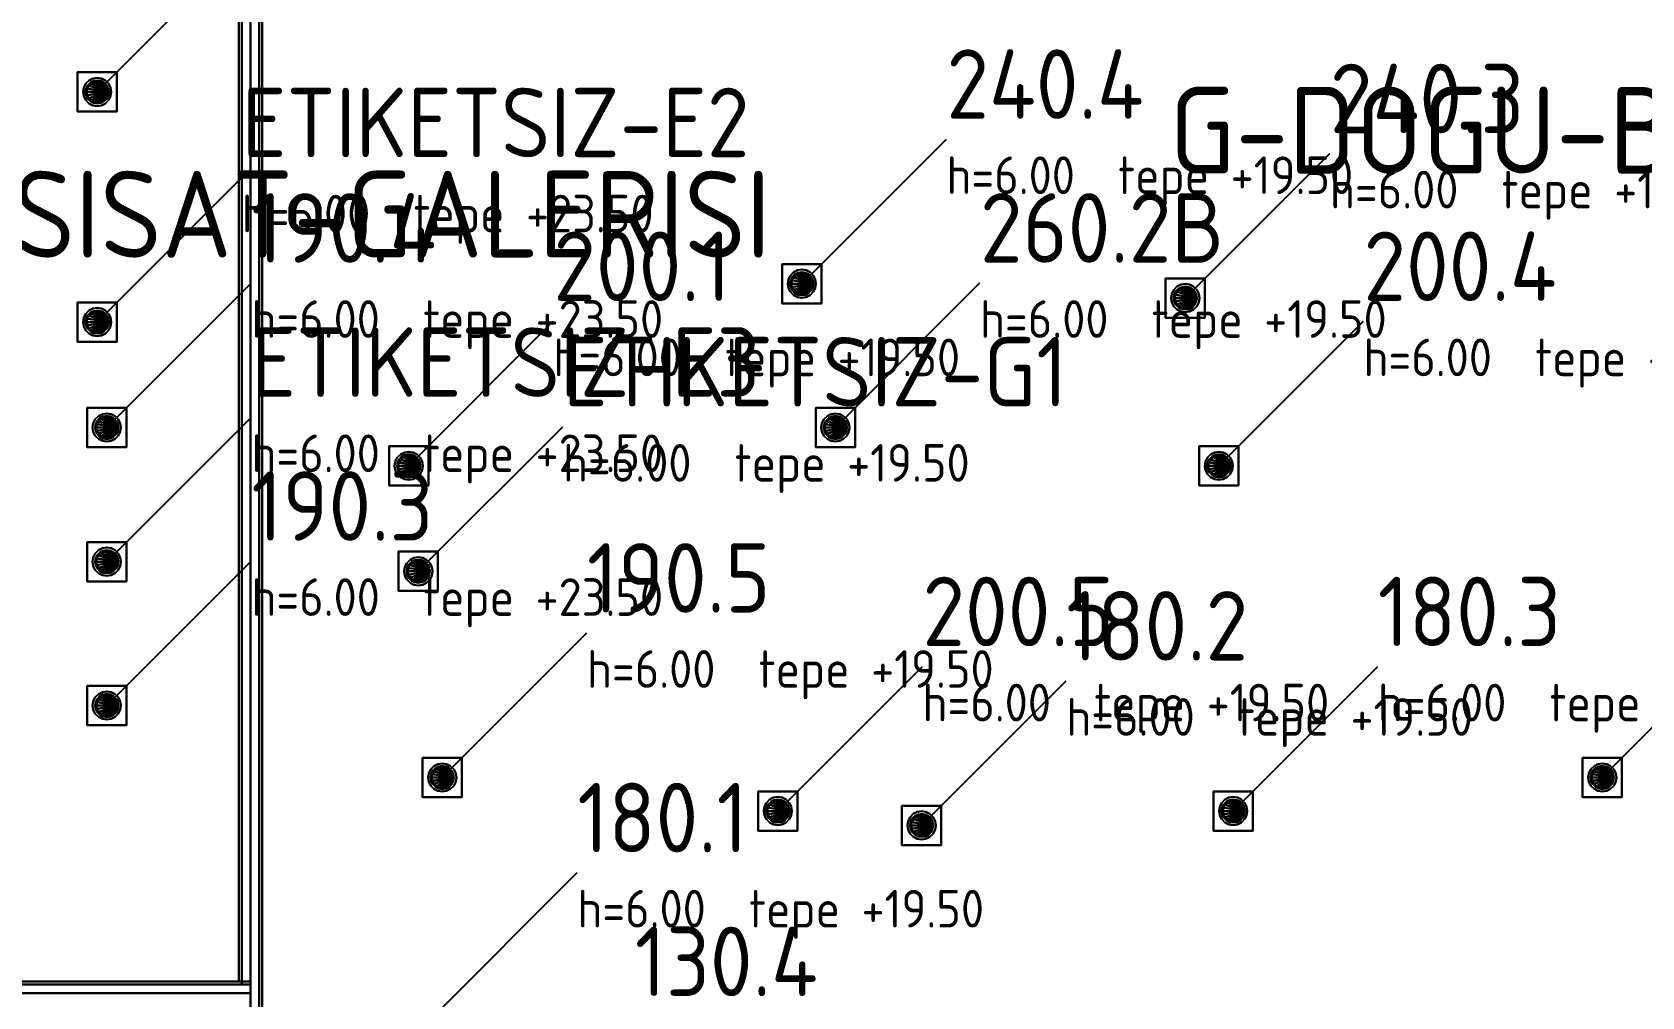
# Model space of a CAD drawing. Header units: millimetres. Extents: x 0 to 319848, y 0 to 191687.
# Drawn here: x 186377 to 242035, y 57888 to 91239 of the extents above; entities that cross this region are included whole.
import ezdxf
from ezdxf.enums import TextEntityAlignment as Align

# ---------------------------------------------------------------- set-up
doc = ezdxf.new("R2010")
doc.units = ezdxf.units.MM
for name, color, linetype in [('00-SINIR', 8, 'Continuous'), ('05-CEPHE', 253, 'Continuous'), ('10-CATI-DOSEME', 254, 'Continuous'), ('11-PARAPET', 9, 'Continuous'), ('20-BACA-180', 40, 'Continuous'), ('20-BACA-190', 50, 'Continuous'), ('20-BACA-200', 70, 'Continuous'), ('20-BACA-240', 110, 'Continuous'), ('20-BACA-260', 150, 'Continuous'), ('20-BACA-ETIKETSIZ', 22, 'Continuous'), ('30-BACA-KODU', 7, 'Continuous'), ('31-KILAVUZ-CIZGI', 8, 'Continuous')]:
    doc.layers.add(name, color=color, linetype=linetype)
doc.styles.add('ANNOT', font='isocp.shx')

# ---------------------------------------------------------------- blocks, each defined once
blk = doc.blocks.new('BACA_180_D800_H6000')
at = {"layer": '20-BACA-180'}
mesh = blk.add_polyface(dxfattribs=at)
corners = [(-680, -680), (680, -680), (680, 680), (-680, 680), (-680, -680, 400), (680, -680, 400), (680, 680, 400), (-680, 680, 400), (400, 0, 400), (380, 124, 400), (380, 124, 5550), (400, 0, 5550), (324, 235, 400), (324, 235, 5550), (235, 324, 400), (235, 324, 5550), (124, 380, 400), (124, 380, 5550), (0, 400, 400), (0, 400, 5550), (-124, 380, 400), (-124, 380, 5550), (-235, 324, 400), (-235, 324, 5550), (-324, 235, 400), (-324, 235, 5550), (-380, 124, 400), (-380, 124, 5550), (-400, 0, 400), (-400, 0, 5550), (-380, -124, 400), (-380, -124, 5550), (-324, -235, 400), (-324, -235, 5550), (-235, -324, 400), (-235, -324, 5550), (-124, -380, 400), (-124, -380, 5550), (0, -400, 400), (0, -400, 5550), (124, -380, 400), (124, -380, 5550), (235, -324, 400), (235, -324, 5550), (324, -235, 400), (324, -235, 5550), (380, -124, 400), (380, -124, 5550), (488, 0, 3130), (464, 151, 3130), (464, 151, 3270), (488, 0, 3270), (395, 287, 3130), (395, 287, 3270), (287, 395, 3130), (287, 395, 3270), (151, 464, 3130), (151, 464, 3270), (0, 488, 3130), (0, 488, 3270), (-151, 464, 3130), (-151, 464, 3270), (-287, 395, 3130), (-287, 395, 3270), (-395, 287, 3130), (-395, 287, 3270), (-464, 151, 3130), (-464, 151, 3270), (-488, 0, 3130), (-488, 0, 3270), (-464, -151, 3130), (-464, -151, 3270), (-395, -287, 3130), (-395, -287, 3270), (-287, -395, 3130), (-287, -395, 3270), (-151, -464, 3130), (-151, -464, 3270), (0, -488, 3130), (0, -488, 3270), (151, -464, 3130), (151, -464, 3270), (287, -395, 3130), (287, -395, 3270), (395, -287, 3130), (395, -287, 3270), (464, -151, 3130), (464, -151, 3270), (335, 109, 5850), (352, 0, 5850), (285, 207, 5850), (207, 285, 5850), (109, 335, 5850), (0, 352, 5850), (-109, 335, 5850), (-207, 285, 5850), (-285, 207, 5850), (-335, 109, 5850), (-352, 0, 5850), (-335, -109, 5850), (-285, -207, 5850), (-207, -285, 5850), (-109, -335, 5850), (0, -352, 5850), (109, -335, 5850), (207, -285, 5850), (285, -207, 5850), (335, -109, 5850), (380, 0, 5850), (361, 117, 5850), (361, 117, 6000), (380, 0, 6000), (307, 223, 5850), (307, 223, 6000), (223, 307, 5850), (223, 307, 6000), (117, 361, 5850), (117, 361, 6000), (0, 380, 5850), (0, 380, 6000), (-117, 361, 5850), (-117, 361, 6000), (-223, 307, 5850), (-223, 307, 6000), (-307, 223, 5850), (-307, 223, 6000), (-361, 117, 5850), (-361, 117, 6000), (-380, 0, 5850), (-380, 0, 6000), (-361, -117, 5850), (-361, -117, 6000), (-307, -223, 5850), (-307, -223, 6000), (-223, -307, 5850), (-223, -307, 6000), (-117, -361, 5850), (-117, -361, 6000), (0, -380, 5850), (0, -380, 6000), (117, -361, 5850), (117, -361, 6000), (223, -307, 5850), (223, -307, 6000), (307, -223, 5850), (307, -223, 6000), (361, -117, 5850), (361, -117, 6000)]
mesh.append_faces([[corners[k] for k in face] for face in [(0, 1, 2, 3), (4, 5, 6, 7), (0, 1, 5, 4), (1, 2, 6, 5), (2, 3, 7, 6), (3, 0, 4, 7), (8, 9, 10, 11), (9, 12, 13, 10), (12, 14, 15, 13), (14, 16, 17, 15), (16, 18, 19, 17), (18, 20, 21, 19), (20, 22, 23, 21), (22, 24, 25, 23), (24, 26, 27, 25), (26, 28, 29, 27), (28, 30, 31, 29), (30, 32, 33, 31), (32, 34, 35, 33), (34, 36, 37, 35), (36, 38, 39, 37), (38, 40, 41, 39), (40, 42, 43, 41), (42, 44, 45, 43), (44, 46, 47, 45), (46, 8, 11, 47), (8, 9, 12), (11, 10, 13), (8, 12, 14), (11, 13, 15), (8, 14, 16), (11, 15, 17), (8, 16, 18), (11, 17, 19), (8, 18, 20), (11, 19, 21), (8, 20, 22), (11, 21, 23), (8, 22, 24), (11, 23, 25), (8, 24, 26), (11, 25, 27), (8, 26, 28), (11, 27, 29), (8, 28, 30), (11, 29, 31), (8, 30, 32), (11, 31, 33), (8, 32, 34), (11, 33, 35), (8, 34, 36), (11, 35, 37), (8, 36, 38), (11, 37, 39), (8, 38, 40), (11, 39, 41), (8, 40, 42), (11, 41, 43), (8, 42, 44), (11, 43, 45), (8, 44, 46), (11, 45, 47), (48, 49, 50, 51), (49, 52, 53, 50), (52, 54, 55, 53), (54, 56, 57, 55), (56, 58, 59, 57), (58, 60, 61, 59), (60, 62, 63, 61), (62, 64, 65, 63), (64, 66, 67, 65), (66, 68, 69, 67), (68, 70, 71, 69), (70, 72, 73, 71), (72, 74, 75, 73), (74, 76, 77, 75), (76, 78, 79, 77), (78, 80, 81, 79), (80, 82, 83, 81), (82, 84, 85, 83), (84, 86, 87, 85), (86, 48, 51, 87), (11, 10, 88, 89), (10, 13, 90, 88), (13, 15, 91, 90), (15, 17, 92, 91), (17, 19, 93, 92), (19, 21, 94, 93), (21, 23, 95, 94), (23, 25, 96, 95), (25, 27, 97, 96), (27, 29, 98, 97), (29, 31, 99, 98), (31, 33, 100, 99), (33, 35, 101, 100), (35, 37, 102, 101), (37, 39, 103, 102), (39, 41, 104, 103), (41, 43, 105, 104), (43, 45, 106, 105), (45, 47, 107, 106), (47, 11, 89, 107), (108, 109, 110, 111), (109, 112, 113, 110), (112, 114, 115, 113), (114, 116, 117, 115), (116, 118, 119, 117), (118, 120, 121, 119), (120, 122, 123, 121), (122, 124, 125, 123), (124, 126, 127, 125), (126, 128, 129, 127), (128, 130, 131, 129), (130, 132, 133, 131), (132, 134, 135, 133), (134, 136, 137, 135), (136, 138, 139, 137), (138, 140, 141, 139), (140, 142, 143, 141), (142, 144, 145, 143), (144, 146, 147, 145), (146, 108, 111, 147), (108, 109, 112), (111, 110, 113), (108, 112, 114), (111, 113, 115), (108, 114, 116), (111, 115, 117), (108, 116, 118), (111, 117, 119), (108, 118, 120), (111, 119, 121), (108, 120, 122), (111, 121, 123), (108, 122, 124), (111, 123, 125), (108, 124, 126), (111, 125, 127), (108, 126, 128), (111, 127, 129), (108, 128, 130), (111, 129, 131), (108, 130, 132), (111, 131, 133), (108, 132, 134), (111, 133, 135), (108, 134, 136), (111, 135, 137), (108, 136, 138), (111, 137, 139), (108, 138, 140), (111, 139, 141), (108, 140, 142), (111, 141, 143), (108, 142, 144), (111, 143, 145), (108, 144, 146), (111, 145, 147)]])
blk = doc.blocks.new('BACA_190_D800_H6000')
at = {"layer": '20-BACA-190'}
mesh = blk.add_polyface(dxfattribs=at)
corners = [(-680, -680), (680, -680), (680, 680), (-680, 680), (-680, -680, 400), (680, -680, 400), (680, 680, 400), (-680, 680, 400), (400, 0, 400), (380, 124, 400), (380, 124, 5550), (400, 0, 5550), (324, 235, 400), (324, 235, 5550), (235, 324, 400), (235, 324, 5550), (124, 380, 400), (124, 380, 5550), (0, 400, 400), (0, 400, 5550), (-124, 380, 400), (-124, 380, 5550), (-235, 324, 400), (-235, 324, 5550), (-324, 235, 400), (-324, 235, 5550), (-380, 124, 400), (-380, 124, 5550), (-400, 0, 400), (-400, 0, 5550), (-380, -124, 400), (-380, -124, 5550), (-324, -235, 400), (-324, -235, 5550), (-235, -324, 400), (-235, -324, 5550), (-124, -380, 400), (-124, -380, 5550), (0, -400, 400), (0, -400, 5550), (124, -380, 400), (124, -380, 5550), (235, -324, 400), (235, -324, 5550), (324, -235, 400), (324, -235, 5550), (380, -124, 400), (380, -124, 5550), (488, 0, 3130), (464, 151, 3130), (464, 151, 3270), (488, 0, 3270), (395, 287, 3130), (395, 287, 3270), (287, 395, 3130), (287, 395, 3270), (151, 464, 3130), (151, 464, 3270), (0, 488, 3130), (0, 488, 3270), (-151, 464, 3130), (-151, 464, 3270), (-287, 395, 3130), (-287, 395, 3270), (-395, 287, 3130), (-395, 287, 3270), (-464, 151, 3130), (-464, 151, 3270), (-488, 0, 3130), (-488, 0, 3270), (-464, -151, 3130), (-464, -151, 3270), (-395, -287, 3130), (-395, -287, 3270), (-287, -395, 3130), (-287, -395, 3270), (-151, -464, 3130), (-151, -464, 3270), (0, -488, 3130), (0, -488, 3270), (151, -464, 3130), (151, -464, 3270), (287, -395, 3130), (287, -395, 3270), (395, -287, 3130), (395, -287, 3270), (464, -151, 3130), (464, -151, 3270), (335, 109, 5850), (352, 0, 5850), (285, 207, 5850), (207, 285, 5850), (109, 335, 5850), (0, 352, 5850), (-109, 335, 5850), (-207, 285, 5850), (-285, 207, 5850), (-335, 109, 5850), (-352, 0, 5850), (-335, -109, 5850), (-285, -207, 5850), (-207, -285, 5850), (-109, -335, 5850), (0, -352, 5850), (109, -335, 5850), (207, -285, 5850), (285, -207, 5850), (335, -109, 5850), (380, 0, 5850), (361, 117, 5850), (361, 117, 6000), (380, 0, 6000), (307, 223, 5850), (307, 223, 6000), (223, 307, 5850), (223, 307, 6000), (117, 361, 5850), (117, 361, 6000), (0, 380, 5850), (0, 380, 6000), (-117, 361, 5850), (-117, 361, 6000), (-223, 307, 5850), (-223, 307, 6000), (-307, 223, 5850), (-307, 223, 6000), (-361, 117, 5850), (-361, 117, 6000), (-380, 0, 5850), (-380, 0, 6000), (-361, -117, 5850), (-361, -117, 6000), (-307, -223, 5850), (-307, -223, 6000), (-223, -307, 5850), (-223, -307, 6000), (-117, -361, 5850), (-117, -361, 6000), (0, -380, 5850), (0, -380, 6000), (117, -361, 5850), (117, -361, 6000), (223, -307, 5850), (223, -307, 6000), (307, -223, 5850), (307, -223, 6000), (361, -117, 5850), (361, -117, 6000)]
mesh.append_faces([[corners[k] for k in face] for face in [(0, 1, 2, 3), (4, 5, 6, 7), (0, 1, 5, 4), (1, 2, 6, 5), (2, 3, 7, 6), (3, 0, 4, 7), (8, 9, 10, 11), (9, 12, 13, 10), (12, 14, 15, 13), (14, 16, 17, 15), (16, 18, 19, 17), (18, 20, 21, 19), (20, 22, 23, 21), (22, 24, 25, 23), (24, 26, 27, 25), (26, 28, 29, 27), (28, 30, 31, 29), (30, 32, 33, 31), (32, 34, 35, 33), (34, 36, 37, 35), (36, 38, 39, 37), (38, 40, 41, 39), (40, 42, 43, 41), (42, 44, 45, 43), (44, 46, 47, 45), (46, 8, 11, 47), (8, 9, 12), (11, 10, 13), (8, 12, 14), (11, 13, 15), (8, 14, 16), (11, 15, 17), (8, 16, 18), (11, 17, 19), (8, 18, 20), (11, 19, 21), (8, 20, 22), (11, 21, 23), (8, 22, 24), (11, 23, 25), (8, 24, 26), (11, 25, 27), (8, 26, 28), (11, 27, 29), (8, 28, 30), (11, 29, 31), (8, 30, 32), (11, 31, 33), (8, 32, 34), (11, 33, 35), (8, 34, 36), (11, 35, 37), (8, 36, 38), (11, 37, 39), (8, 38, 40), (11, 39, 41), (8, 40, 42), (11, 41, 43), (8, 42, 44), (11, 43, 45), (8, 44, 46), (11, 45, 47), (48, 49, 50, 51), (49, 52, 53, 50), (52, 54, 55, 53), (54, 56, 57, 55), (56, 58, 59, 57), (58, 60, 61, 59), (60, 62, 63, 61), (62, 64, 65, 63), (64, 66, 67, 65), (66, 68, 69, 67), (68, 70, 71, 69), (70, 72, 73, 71), (72, 74, 75, 73), (74, 76, 77, 75), (76, 78, 79, 77), (78, 80, 81, 79), (80, 82, 83, 81), (82, 84, 85, 83), (84, 86, 87, 85), (86, 48, 51, 87), (11, 10, 88, 89), (10, 13, 90, 88), (13, 15, 91, 90), (15, 17, 92, 91), (17, 19, 93, 92), (19, 21, 94, 93), (21, 23, 95, 94), (23, 25, 96, 95), (25, 27, 97, 96), (27, 29, 98, 97), (29, 31, 99, 98), (31, 33, 100, 99), (33, 35, 101, 100), (35, 37, 102, 101), (37, 39, 103, 102), (39, 41, 104, 103), (41, 43, 105, 104), (43, 45, 106, 105), (45, 47, 107, 106), (47, 11, 89, 107), (108, 109, 110, 111), (109, 112, 113, 110), (112, 114, 115, 113), (114, 116, 117, 115), (116, 118, 119, 117), (118, 120, 121, 119), (120, 122, 123, 121), (122, 124, 125, 123), (124, 126, 127, 125), (126, 128, 129, 127), (128, 130, 131, 129), (130, 132, 133, 131), (132, 134, 135, 133), (134, 136, 137, 135), (136, 138, 139, 137), (138, 140, 141, 139), (140, 142, 143, 141), (142, 144, 145, 143), (144, 146, 147, 145), (146, 108, 111, 147), (108, 109, 112), (111, 110, 113), (108, 112, 114), (111, 113, 115), (108, 114, 116), (111, 115, 117), (108, 116, 118), (111, 117, 119), (108, 118, 120), (111, 119, 121), (108, 120, 122), (111, 121, 123), (108, 122, 124), (111, 123, 125), (108, 124, 126), (111, 125, 127), (108, 126, 128), (111, 127, 129), (108, 128, 130), (111, 129, 131), (108, 130, 132), (111, 131, 133), (108, 132, 134), (111, 133, 135), (108, 134, 136), (111, 135, 137), (108, 136, 138), (111, 137, 139), (108, 138, 140), (111, 139, 141), (108, 140, 142), (111, 141, 143), (108, 142, 144), (111, 143, 145), (108, 144, 146), (111, 145, 147)]])
blk = doc.blocks.new('BACA_200_D800_H6000')
at = {"layer": '20-BACA-200'}
mesh = blk.add_polyface(dxfattribs=at)
corners = [(-680, -680), (680, -680), (680, 680), (-680, 680), (-680, -680, 400), (680, -680, 400), (680, 680, 400), (-680, 680, 400), (400, 0, 400), (380, 124, 400), (380, 124, 5550), (400, 0, 5550), (324, 235, 400), (324, 235, 5550), (235, 324, 400), (235, 324, 5550), (124, 380, 400), (124, 380, 5550), (0, 400, 400), (0, 400, 5550), (-124, 380, 400), (-124, 380, 5550), (-235, 324, 400), (-235, 324, 5550), (-324, 235, 400), (-324, 235, 5550), (-380, 124, 400), (-380, 124, 5550), (-400, 0, 400), (-400, 0, 5550), (-380, -124, 400), (-380, -124, 5550), (-324, -235, 400), (-324, -235, 5550), (-235, -324, 400), (-235, -324, 5550), (-124, -380, 400), (-124, -380, 5550), (0, -400, 400), (0, -400, 5550), (124, -380, 400), (124, -380, 5550), (235, -324, 400), (235, -324, 5550), (324, -235, 400), (324, -235, 5550), (380, -124, 400), (380, -124, 5550), (488, 0, 3130), (464, 151, 3130), (464, 151, 3270), (488, 0, 3270), (395, 287, 3130), (395, 287, 3270), (287, 395, 3130), (287, 395, 3270), (151, 464, 3130), (151, 464, 3270), (0, 488, 3130), (0, 488, 3270), (-151, 464, 3130), (-151, 464, 3270), (-287, 395, 3130), (-287, 395, 3270), (-395, 287, 3130), (-395, 287, 3270), (-464, 151, 3130), (-464, 151, 3270), (-488, 0, 3130), (-488, 0, 3270), (-464, -151, 3130), (-464, -151, 3270), (-395, -287, 3130), (-395, -287, 3270), (-287, -395, 3130), (-287, -395, 3270), (-151, -464, 3130), (-151, -464, 3270), (0, -488, 3130), (0, -488, 3270), (151, -464, 3130), (151, -464, 3270), (287, -395, 3130), (287, -395, 3270), (395, -287, 3130), (395, -287, 3270), (464, -151, 3130), (464, -151, 3270), (335, 109, 5850), (352, 0, 5850), (285, 207, 5850), (207, 285, 5850), (109, 335, 5850), (0, 352, 5850), (-109, 335, 5850), (-207, 285, 5850), (-285, 207, 5850), (-335, 109, 5850), (-352, 0, 5850), (-335, -109, 5850), (-285, -207, 5850), (-207, -285, 5850), (-109, -335, 5850), (0, -352, 5850), (109, -335, 5850), (207, -285, 5850), (285, -207, 5850), (335, -109, 5850), (380, 0, 5850), (361, 117, 5850), (361, 117, 6000), (380, 0, 6000), (307, 223, 5850), (307, 223, 6000), (223, 307, 5850), (223, 307, 6000), (117, 361, 5850), (117, 361, 6000), (0, 380, 5850), (0, 380, 6000), (-117, 361, 5850), (-117, 361, 6000), (-223, 307, 5850), (-223, 307, 6000), (-307, 223, 5850), (-307, 223, 6000), (-361, 117, 5850), (-361, 117, 6000), (-380, 0, 5850), (-380, 0, 6000), (-361, -117, 5850), (-361, -117, 6000), (-307, -223, 5850), (-307, -223, 6000), (-223, -307, 5850), (-223, -307, 6000), (-117, -361, 5850), (-117, -361, 6000), (0, -380, 5850), (0, -380, 6000), (117, -361, 5850), (117, -361, 6000), (223, -307, 5850), (223, -307, 6000), (307, -223, 5850), (307, -223, 6000), (361, -117, 5850), (361, -117, 6000)]
mesh.append_faces([[corners[k] for k in face] for face in [(0, 1, 2, 3), (4, 5, 6, 7), (0, 1, 5, 4), (1, 2, 6, 5), (2, 3, 7, 6), (3, 0, 4, 7), (8, 9, 10, 11), (9, 12, 13, 10), (12, 14, 15, 13), (14, 16, 17, 15), (16, 18, 19, 17), (18, 20, 21, 19), (20, 22, 23, 21), (22, 24, 25, 23), (24, 26, 27, 25), (26, 28, 29, 27), (28, 30, 31, 29), (30, 32, 33, 31), (32, 34, 35, 33), (34, 36, 37, 35), (36, 38, 39, 37), (38, 40, 41, 39), (40, 42, 43, 41), (42, 44, 45, 43), (44, 46, 47, 45), (46, 8, 11, 47), (8, 9, 12), (11, 10, 13), (8, 12, 14), (11, 13, 15), (8, 14, 16), (11, 15, 17), (8, 16, 18), (11, 17, 19), (8, 18, 20), (11, 19, 21), (8, 20, 22), (11, 21, 23), (8, 22, 24), (11, 23, 25), (8, 24, 26), (11, 25, 27), (8, 26, 28), (11, 27, 29), (8, 28, 30), (11, 29, 31), (8, 30, 32), (11, 31, 33), (8, 32, 34), (11, 33, 35), (8, 34, 36), (11, 35, 37), (8, 36, 38), (11, 37, 39), (8, 38, 40), (11, 39, 41), (8, 40, 42), (11, 41, 43), (8, 42, 44), (11, 43, 45), (8, 44, 46), (11, 45, 47), (48, 49, 50, 51), (49, 52, 53, 50), (52, 54, 55, 53), (54, 56, 57, 55), (56, 58, 59, 57), (58, 60, 61, 59), (60, 62, 63, 61), (62, 64, 65, 63), (64, 66, 67, 65), (66, 68, 69, 67), (68, 70, 71, 69), (70, 72, 73, 71), (72, 74, 75, 73), (74, 76, 77, 75), (76, 78, 79, 77), (78, 80, 81, 79), (80, 82, 83, 81), (82, 84, 85, 83), (84, 86, 87, 85), (86, 48, 51, 87), (11, 10, 88, 89), (10, 13, 90, 88), (13, 15, 91, 90), (15, 17, 92, 91), (17, 19, 93, 92), (19, 21, 94, 93), (21, 23, 95, 94), (23, 25, 96, 95), (25, 27, 97, 96), (27, 29, 98, 97), (29, 31, 99, 98), (31, 33, 100, 99), (33, 35, 101, 100), (35, 37, 102, 101), (37, 39, 103, 102), (39, 41, 104, 103), (41, 43, 105, 104), (43, 45, 106, 105), (45, 47, 107, 106), (47, 11, 89, 107), (108, 109, 110, 111), (109, 112, 113, 110), (112, 114, 115, 113), (114, 116, 117, 115), (116, 118, 119, 117), (118, 120, 121, 119), (120, 122, 123, 121), (122, 124, 125, 123), (124, 126, 127, 125), (126, 128, 129, 127), (128, 130, 131, 129), (130, 132, 133, 131), (132, 134, 135, 133), (134, 136, 137, 135), (136, 138, 139, 137), (138, 140, 141, 139), (140, 142, 143, 141), (142, 144, 145, 143), (144, 146, 147, 145), (146, 108, 111, 147), (108, 109, 112), (111, 110, 113), (108, 112, 114), (111, 113, 115), (108, 114, 116), (111, 115, 117), (108, 116, 118), (111, 117, 119), (108, 118, 120), (111, 119, 121), (108, 120, 122), (111, 121, 123), (108, 122, 124), (111, 123, 125), (108, 124, 126), (111, 125, 127), (108, 126, 128), (111, 127, 129), (108, 128, 130), (111, 129, 131), (108, 130, 132), (111, 131, 133), (108, 132, 134), (111, 133, 135), (108, 134, 136), (111, 135, 137), (108, 136, 138), (111, 137, 139), (108, 138, 140), (111, 139, 141), (108, 140, 142), (111, 141, 143), (108, 142, 144), (111, 143, 145), (108, 144, 146), (111, 145, 147)]])
blk = doc.blocks.new('BACA_240_D800_H6000')
at = {"layer": '20-BACA-240'}
mesh = blk.add_polyface(dxfattribs=at)
corners = [(-680, -680), (680, -680), (680, 680), (-680, 680), (-680, -680, 400), (680, -680, 400), (680, 680, 400), (-680, 680, 400), (400, 0, 400), (380, 124, 400), (380, 124, 5550), (400, 0, 5550), (324, 235, 400), (324, 235, 5550), (235, 324, 400), (235, 324, 5550), (124, 380, 400), (124, 380, 5550), (0, 400, 400), (0, 400, 5550), (-124, 380, 400), (-124, 380, 5550), (-235, 324, 400), (-235, 324, 5550), (-324, 235, 400), (-324, 235, 5550), (-380, 124, 400), (-380, 124, 5550), (-400, 0, 400), (-400, 0, 5550), (-380, -124, 400), (-380, -124, 5550), (-324, -235, 400), (-324, -235, 5550), (-235, -324, 400), (-235, -324, 5550), (-124, -380, 400), (-124, -380, 5550), (0, -400, 400), (0, -400, 5550), (124, -380, 400), (124, -380, 5550), (235, -324, 400), (235, -324, 5550), (324, -235, 400), (324, -235, 5550), (380, -124, 400), (380, -124, 5550), (488, 0, 3130), (464, 151, 3130), (464, 151, 3270), (488, 0, 3270), (395, 287, 3130), (395, 287, 3270), (287, 395, 3130), (287, 395, 3270), (151, 464, 3130), (151, 464, 3270), (0, 488, 3130), (0, 488, 3270), (-151, 464, 3130), (-151, 464, 3270), (-287, 395, 3130), (-287, 395, 3270), (-395, 287, 3130), (-395, 287, 3270), (-464, 151, 3130), (-464, 151, 3270), (-488, 0, 3130), (-488, 0, 3270), (-464, -151, 3130), (-464, -151, 3270), (-395, -287, 3130), (-395, -287, 3270), (-287, -395, 3130), (-287, -395, 3270), (-151, -464, 3130), (-151, -464, 3270), (0, -488, 3130), (0, -488, 3270), (151, -464, 3130), (151, -464, 3270), (287, -395, 3130), (287, -395, 3270), (395, -287, 3130), (395, -287, 3270), (464, -151, 3130), (464, -151, 3270), (335, 109, 5850), (352, 0, 5850), (285, 207, 5850), (207, 285, 5850), (109, 335, 5850), (0, 352, 5850), (-109, 335, 5850), (-207, 285, 5850), (-285, 207, 5850), (-335, 109, 5850), (-352, 0, 5850), (-335, -109, 5850), (-285, -207, 5850), (-207, -285, 5850), (-109, -335, 5850), (0, -352, 5850), (109, -335, 5850), (207, -285, 5850), (285, -207, 5850), (335, -109, 5850), (380, 0, 5850), (361, 117, 5850), (361, 117, 6000), (380, 0, 6000), (307, 223, 5850), (307, 223, 6000), (223, 307, 5850), (223, 307, 6000), (117, 361, 5850), (117, 361, 6000), (0, 380, 5850), (0, 380, 6000), (-117, 361, 5850), (-117, 361, 6000), (-223, 307, 5850), (-223, 307, 6000), (-307, 223, 5850), (-307, 223, 6000), (-361, 117, 5850), (-361, 117, 6000), (-380, 0, 5850), (-380, 0, 6000), (-361, -117, 5850), (-361, -117, 6000), (-307, -223, 5850), (-307, -223, 6000), (-223, -307, 5850), (-223, -307, 6000), (-117, -361, 5850), (-117, -361, 6000), (0, -380, 5850), (0, -380, 6000), (117, -361, 5850), (117, -361, 6000), (223, -307, 5850), (223, -307, 6000), (307, -223, 5850), (307, -223, 6000), (361, -117, 5850), (361, -117, 6000)]
mesh.append_faces([[corners[k] for k in face] for face in [(0, 1, 2, 3), (4, 5, 6, 7), (0, 1, 5, 4), (1, 2, 6, 5), (2, 3, 7, 6), (3, 0, 4, 7), (8, 9, 10, 11), (9, 12, 13, 10), (12, 14, 15, 13), (14, 16, 17, 15), (16, 18, 19, 17), (18, 20, 21, 19), (20, 22, 23, 21), (22, 24, 25, 23), (24, 26, 27, 25), (26, 28, 29, 27), (28, 30, 31, 29), (30, 32, 33, 31), (32, 34, 35, 33), (34, 36, 37, 35), (36, 38, 39, 37), (38, 40, 41, 39), (40, 42, 43, 41), (42, 44, 45, 43), (44, 46, 47, 45), (46, 8, 11, 47), (8, 9, 12), (11, 10, 13), (8, 12, 14), (11, 13, 15), (8, 14, 16), (11, 15, 17), (8, 16, 18), (11, 17, 19), (8, 18, 20), (11, 19, 21), (8, 20, 22), (11, 21, 23), (8, 22, 24), (11, 23, 25), (8, 24, 26), (11, 25, 27), (8, 26, 28), (11, 27, 29), (8, 28, 30), (11, 29, 31), (8, 30, 32), (11, 31, 33), (8, 32, 34), (11, 33, 35), (8, 34, 36), (11, 35, 37), (8, 36, 38), (11, 37, 39), (8, 38, 40), (11, 39, 41), (8, 40, 42), (11, 41, 43), (8, 42, 44), (11, 43, 45), (8, 44, 46), (11, 45, 47), (48, 49, 50, 51), (49, 52, 53, 50), (52, 54, 55, 53), (54, 56, 57, 55), (56, 58, 59, 57), (58, 60, 61, 59), (60, 62, 63, 61), (62, 64, 65, 63), (64, 66, 67, 65), (66, 68, 69, 67), (68, 70, 71, 69), (70, 72, 73, 71), (72, 74, 75, 73), (74, 76, 77, 75), (76, 78, 79, 77), (78, 80, 81, 79), (80, 82, 83, 81), (82, 84, 85, 83), (84, 86, 87, 85), (86, 48, 51, 87), (11, 10, 88, 89), (10, 13, 90, 88), (13, 15, 91, 90), (15, 17, 92, 91), (17, 19, 93, 92), (19, 21, 94, 93), (21, 23, 95, 94), (23, 25, 96, 95), (25, 27, 97, 96), (27, 29, 98, 97), (29, 31, 99, 98), (31, 33, 100, 99), (33, 35, 101, 100), (35, 37, 102, 101), (37, 39, 103, 102), (39, 41, 104, 103), (41, 43, 105, 104), (43, 45, 106, 105), (45, 47, 107, 106), (47, 11, 89, 107), (108, 109, 110, 111), (109, 112, 113, 110), (112, 114, 115, 113), (114, 116, 117, 115), (116, 118, 119, 117), (118, 120, 121, 119), (120, 122, 123, 121), (122, 124, 125, 123), (124, 126, 127, 125), (126, 128, 129, 127), (128, 130, 131, 129), (130, 132, 133, 131), (132, 134, 135, 133), (134, 136, 137, 135), (136, 138, 139, 137), (138, 140, 141, 139), (140, 142, 143, 141), (142, 144, 145, 143), (144, 146, 147, 145), (146, 108, 111, 147), (108, 109, 112), (111, 110, 113), (108, 112, 114), (111, 113, 115), (108, 114, 116), (111, 115, 117), (108, 116, 118), (111, 117, 119), (108, 118, 120), (111, 119, 121), (108, 120, 122), (111, 121, 123), (108, 122, 124), (111, 123, 125), (108, 124, 126), (111, 125, 127), (108, 126, 128), (111, 127, 129), (108, 128, 130), (111, 129, 131), (108, 130, 132), (111, 131, 133), (108, 132, 134), (111, 133, 135), (108, 134, 136), (111, 135, 137), (108, 136, 138), (111, 137, 139), (108, 138, 140), (111, 139, 141), (108, 140, 142), (111, 141, 143), (108, 142, 144), (111, 143, 145), (108, 144, 146), (111, 145, 147)]])
blk = doc.blocks.new('BACA_260_D800_H6000')
at = {"layer": '20-BACA-260'}
mesh = blk.add_polyface(dxfattribs=at)
corners = [(-680, -680), (680, -680), (680, 680), (-680, 680), (-680, -680, 400), (680, -680, 400), (680, 680, 400), (-680, 680, 400), (400, 0, 400), (380, 124, 400), (380, 124, 5550), (400, 0, 5550), (324, 235, 400), (324, 235, 5550), (235, 324, 400), (235, 324, 5550), (124, 380, 400), (124, 380, 5550), (0, 400, 400), (0, 400, 5550), (-124, 380, 400), (-124, 380, 5550), (-235, 324, 400), (-235, 324, 5550), (-324, 235, 400), (-324, 235, 5550), (-380, 124, 400), (-380, 124, 5550), (-400, 0, 400), (-400, 0, 5550), (-380, -124, 400), (-380, -124, 5550), (-324, -235, 400), (-324, -235, 5550), (-235, -324, 400), (-235, -324, 5550), (-124, -380, 400), (-124, -380, 5550), (0, -400, 400), (0, -400, 5550), (124, -380, 400), (124, -380, 5550), (235, -324, 400), (235, -324, 5550), (324, -235, 400), (324, -235, 5550), (380, -124, 400), (380, -124, 5550), (488, 0, 3130), (464, 151, 3130), (464, 151, 3270), (488, 0, 3270), (395, 287, 3130), (395, 287, 3270), (287, 395, 3130), (287, 395, 3270), (151, 464, 3130), (151, 464, 3270), (0, 488, 3130), (0, 488, 3270), (-151, 464, 3130), (-151, 464, 3270), (-287, 395, 3130), (-287, 395, 3270), (-395, 287, 3130), (-395, 287, 3270), (-464, 151, 3130), (-464, 151, 3270), (-488, 0, 3130), (-488, 0, 3270), (-464, -151, 3130), (-464, -151, 3270), (-395, -287, 3130), (-395, -287, 3270), (-287, -395, 3130), (-287, -395, 3270), (-151, -464, 3130), (-151, -464, 3270), (0, -488, 3130), (0, -488, 3270), (151, -464, 3130), (151, -464, 3270), (287, -395, 3130), (287, -395, 3270), (395, -287, 3130), (395, -287, 3270), (464, -151, 3130), (464, -151, 3270), (335, 109, 5850), (352, 0, 5850), (285, 207, 5850), (207, 285, 5850), (109, 335, 5850), (0, 352, 5850), (-109, 335, 5850), (-207, 285, 5850), (-285, 207, 5850), (-335, 109, 5850), (-352, 0, 5850), (-335, -109, 5850), (-285, -207, 5850), (-207, -285, 5850), (-109, -335, 5850), (0, -352, 5850), (109, -335, 5850), (207, -285, 5850), (285, -207, 5850), (335, -109, 5850), (380, 0, 5850), (361, 117, 5850), (361, 117, 6000), (380, 0, 6000), (307, 223, 5850), (307, 223, 6000), (223, 307, 5850), (223, 307, 6000), (117, 361, 5850), (117, 361, 6000), (0, 380, 5850), (0, 380, 6000), (-117, 361, 5850), (-117, 361, 6000), (-223, 307, 5850), (-223, 307, 6000), (-307, 223, 5850), (-307, 223, 6000), (-361, 117, 5850), (-361, 117, 6000), (-380, 0, 5850), (-380, 0, 6000), (-361, -117, 5850), (-361, -117, 6000), (-307, -223, 5850), (-307, -223, 6000), (-223, -307, 5850), (-223, -307, 6000), (-117, -361, 5850), (-117, -361, 6000), (0, -380, 5850), (0, -380, 6000), (117, -361, 5850), (117, -361, 6000), (223, -307, 5850), (223, -307, 6000), (307, -223, 5850), (307, -223, 6000), (361, -117, 5850), (361, -117, 6000)]
mesh.append_faces([[corners[k] for k in face] for face in [(0, 1, 2, 3), (4, 5, 6, 7), (0, 1, 5, 4), (1, 2, 6, 5), (2, 3, 7, 6), (3, 0, 4, 7), (8, 9, 10, 11), (9, 12, 13, 10), (12, 14, 15, 13), (14, 16, 17, 15), (16, 18, 19, 17), (18, 20, 21, 19), (20, 22, 23, 21), (22, 24, 25, 23), (24, 26, 27, 25), (26, 28, 29, 27), (28, 30, 31, 29), (30, 32, 33, 31), (32, 34, 35, 33), (34, 36, 37, 35), (36, 38, 39, 37), (38, 40, 41, 39), (40, 42, 43, 41), (42, 44, 45, 43), (44, 46, 47, 45), (46, 8, 11, 47), (8, 9, 12), (11, 10, 13), (8, 12, 14), (11, 13, 15), (8, 14, 16), (11, 15, 17), (8, 16, 18), (11, 17, 19), (8, 18, 20), (11, 19, 21), (8, 20, 22), (11, 21, 23), (8, 22, 24), (11, 23, 25), (8, 24, 26), (11, 25, 27), (8, 26, 28), (11, 27, 29), (8, 28, 30), (11, 29, 31), (8, 30, 32), (11, 31, 33), (8, 32, 34), (11, 33, 35), (8, 34, 36), (11, 35, 37), (8, 36, 38), (11, 37, 39), (8, 38, 40), (11, 39, 41), (8, 40, 42), (11, 41, 43), (8, 42, 44), (11, 43, 45), (8, 44, 46), (11, 45, 47), (48, 49, 50, 51), (49, 52, 53, 50), (52, 54, 55, 53), (54, 56, 57, 55), (56, 58, 59, 57), (58, 60, 61, 59), (60, 62, 63, 61), (62, 64, 65, 63), (64, 66, 67, 65), (66, 68, 69, 67), (68, 70, 71, 69), (70, 72, 73, 71), (72, 74, 75, 73), (74, 76, 77, 75), (76, 78, 79, 77), (78, 80, 81, 79), (80, 82, 83, 81), (82, 84, 85, 83), (84, 86, 87, 85), (86, 48, 51, 87), (11, 10, 88, 89), (10, 13, 90, 88), (13, 15, 91, 90), (15, 17, 92, 91), (17, 19, 93, 92), (19, 21, 94, 93), (21, 23, 95, 94), (23, 25, 96, 95), (25, 27, 97, 96), (27, 29, 98, 97), (29, 31, 99, 98), (31, 33, 100, 99), (33, 35, 101, 100), (35, 37, 102, 101), (37, 39, 103, 102), (39, 41, 104, 103), (41, 43, 105, 104), (43, 45, 106, 105), (45, 47, 107, 106), (47, 11, 89, 107), (108, 109, 110, 111), (109, 112, 113, 110), (112, 114, 115, 113), (114, 116, 117, 115), (116, 118, 119, 117), (118, 120, 121, 119), (120, 122, 123, 121), (122, 124, 125, 123), (124, 126, 127, 125), (126, 128, 129, 127), (128, 130, 131, 129), (130, 132, 133, 131), (132, 134, 135, 133), (134, 136, 137, 135), (136, 138, 139, 137), (138, 140, 141, 139), (140, 142, 143, 141), (142, 144, 145, 143), (144, 146, 147, 145), (146, 108, 111, 147), (108, 109, 112), (111, 110, 113), (108, 112, 114), (111, 113, 115), (108, 114, 116), (111, 115, 117), (108, 116, 118), (111, 117, 119), (108, 118, 120), (111, 119, 121), (108, 120, 122), (111, 121, 123), (108, 122, 124), (111, 123, 125), (108, 124, 126), (111, 125, 127), (108, 126, 128), (111, 127, 129), (108, 128, 130), (111, 129, 131), (108, 130, 132), (111, 131, 133), (108, 132, 134), (111, 133, 135), (108, 134, 136), (111, 135, 137), (108, 136, 138), (111, 137, 139), (108, 138, 140), (111, 139, 141), (108, 140, 142), (111, 141, 143), (108, 142, 144), (111, 143, 145), (108, 144, 146), (111, 145, 147)]])
blk = doc.blocks.new('BACA_ETIKETSIZ_D800_H6000')
at = {"layer": '20-BACA-ETIKETSIZ'}
mesh = blk.add_polyface(dxfattribs=at)
corners = [(-680, -680), (680, -680), (680, 680), (-680, 680), (-680, -680, 400), (680, -680, 400), (680, 680, 400), (-680, 680, 400), (400, 0, 400), (380, 124, 400), (380, 124, 5550), (400, 0, 5550), (324, 235, 400), (324, 235, 5550), (235, 324, 400), (235, 324, 5550), (124, 380, 400), (124, 380, 5550), (0, 400, 400), (0, 400, 5550), (-124, 380, 400), (-124, 380, 5550), (-235, 324, 400), (-235, 324, 5550), (-324, 235, 400), (-324, 235, 5550), (-380, 124, 400), (-380, 124, 5550), (-400, 0, 400), (-400, 0, 5550), (-380, -124, 400), (-380, -124, 5550), (-324, -235, 400), (-324, -235, 5550), (-235, -324, 400), (-235, -324, 5550), (-124, -380, 400), (-124, -380, 5550), (0, -400, 400), (0, -400, 5550), (124, -380, 400), (124, -380, 5550), (235, -324, 400), (235, -324, 5550), (324, -235, 400), (324, -235, 5550), (380, -124, 400), (380, -124, 5550), (488, 0, 3130), (464, 151, 3130), (464, 151, 3270), (488, 0, 3270), (395, 287, 3130), (395, 287, 3270), (287, 395, 3130), (287, 395, 3270), (151, 464, 3130), (151, 464, 3270), (0, 488, 3130), (0, 488, 3270), (-151, 464, 3130), (-151, 464, 3270), (-287, 395, 3130), (-287, 395, 3270), (-395, 287, 3130), (-395, 287, 3270), (-464, 151, 3130), (-464, 151, 3270), (-488, 0, 3130), (-488, 0, 3270), (-464, -151, 3130), (-464, -151, 3270), (-395, -287, 3130), (-395, -287, 3270), (-287, -395, 3130), (-287, -395, 3270), (-151, -464, 3130), (-151, -464, 3270), (0, -488, 3130), (0, -488, 3270), (151, -464, 3130), (151, -464, 3270), (287, -395, 3130), (287, -395, 3270), (395, -287, 3130), (395, -287, 3270), (464, -151, 3130), (464, -151, 3270), (335, 109, 5850), (352, 0, 5850), (285, 207, 5850), (207, 285, 5850), (109, 335, 5850), (0, 352, 5850), (-109, 335, 5850), (-207, 285, 5850), (-285, 207, 5850), (-335, 109, 5850), (-352, 0, 5850), (-335, -109, 5850), (-285, -207, 5850), (-207, -285, 5850), (-109, -335, 5850), (0, -352, 5850), (109, -335, 5850), (207, -285, 5850), (285, -207, 5850), (335, -109, 5850), (380, 0, 5850), (361, 117, 5850), (361, 117, 6000), (380, 0, 6000), (307, 223, 5850), (307, 223, 6000), (223, 307, 5850), (223, 307, 6000), (117, 361, 5850), (117, 361, 6000), (0, 380, 5850), (0, 380, 6000), (-117, 361, 5850), (-117, 361, 6000), (-223, 307, 5850), (-223, 307, 6000), (-307, 223, 5850), (-307, 223, 6000), (-361, 117, 5850), (-361, 117, 6000), (-380, 0, 5850), (-380, 0, 6000), (-361, -117, 5850), (-361, -117, 6000), (-307, -223, 5850), (-307, -223, 6000), (-223, -307, 5850), (-223, -307, 6000), (-117, -361, 5850), (-117, -361, 6000), (0, -380, 5850), (0, -380, 6000), (117, -361, 5850), (117, -361, 6000), (223, -307, 5850), (223, -307, 6000), (307, -223, 5850), (307, -223, 6000), (361, -117, 5850), (361, -117, 6000)]
mesh.append_faces([[corners[k] for k in face] for face in [(0, 1, 2, 3), (4, 5, 6, 7), (0, 1, 5, 4), (1, 2, 6, 5), (2, 3, 7, 6), (3, 0, 4, 7), (8, 9, 10, 11), (9, 12, 13, 10), (12, 14, 15, 13), (14, 16, 17, 15), (16, 18, 19, 17), (18, 20, 21, 19), (20, 22, 23, 21), (22, 24, 25, 23), (24, 26, 27, 25), (26, 28, 29, 27), (28, 30, 31, 29), (30, 32, 33, 31), (32, 34, 35, 33), (34, 36, 37, 35), (36, 38, 39, 37), (38, 40, 41, 39), (40, 42, 43, 41), (42, 44, 45, 43), (44, 46, 47, 45), (46, 8, 11, 47), (8, 9, 12), (11, 10, 13), (8, 12, 14), (11, 13, 15), (8, 14, 16), (11, 15, 17), (8, 16, 18), (11, 17, 19), (8, 18, 20), (11, 19, 21), (8, 20, 22), (11, 21, 23), (8, 22, 24), (11, 23, 25), (8, 24, 26), (11, 25, 27), (8, 26, 28), (11, 27, 29), (8, 28, 30), (11, 29, 31), (8, 30, 32), (11, 31, 33), (8, 32, 34), (11, 33, 35), (8, 34, 36), (11, 35, 37), (8, 36, 38), (11, 37, 39), (8, 38, 40), (11, 39, 41), (8, 40, 42), (11, 41, 43), (8, 42, 44), (11, 43, 45), (8, 44, 46), (11, 45, 47), (48, 49, 50, 51), (49, 52, 53, 50), (52, 54, 55, 53), (54, 56, 57, 55), (56, 58, 59, 57), (58, 60, 61, 59), (60, 62, 63, 61), (62, 64, 65, 63), (64, 66, 67, 65), (66, 68, 69, 67), (68, 70, 71, 69), (70, 72, 73, 71), (72, 74, 75, 73), (74, 76, 77, 75), (76, 78, 79, 77), (78, 80, 81, 79), (80, 82, 83, 81), (82, 84, 85, 83), (84, 86, 87, 85), (86, 48, 51, 87), (11, 10, 88, 89), (10, 13, 90, 88), (13, 15, 91, 90), (15, 17, 92, 91), (17, 19, 93, 92), (19, 21, 94, 93), (21, 23, 95, 94), (23, 25, 96, 95), (25, 27, 97, 96), (27, 29, 98, 97), (29, 31, 99, 98), (31, 33, 100, 99), (33, 35, 101, 100), (35, 37, 102, 101), (37, 39, 103, 102), (39, 41, 104, 103), (41, 43, 105, 104), (43, 45, 106, 105), (45, 47, 107, 106), (47, 11, 89, 107), (108, 109, 110, 111), (109, 112, 113, 110), (112, 114, 115, 113), (114, 116, 117, 115), (116, 118, 119, 117), (118, 120, 121, 119), (120, 122, 123, 121), (122, 124, 125, 123), (124, 126, 127, 125), (126, 128, 129, 127), (128, 130, 131, 129), (130, 132, 133, 131), (132, 134, 135, 133), (134, 136, 137, 135), (136, 138, 139, 137), (138, 140, 141, 139), (140, 142, 143, 141), (142, 144, 145, 143), (144, 146, 147, 145), (146, 108, 111, 147), (108, 109, 112), (111, 110, 113), (108, 112, 114), (111, 113, 115), (108, 114, 116), (111, 115, 117), (108, 116, 118), (111, 117, 119), (108, 118, 120), (111, 119, 121), (108, 120, 122), (111, 121, 123), (108, 122, 124), (111, 123, 125), (108, 124, 126), (111, 125, 127), (108, 126, 128), (111, 127, 129), (108, 128, 130), (111, 129, 131), (108, 130, 132), (111, 131, 133), (108, 132, 134), (111, 133, 135), (108, 134, 136), (111, 135, 137), (108, 136, 138), (111, 137, 139), (108, 138, 140), (111, 139, 141), (108, 140, 142), (111, 141, 143), (108, 142, 144), (111, 143, 145), (108, 144, 146), (111, 145, 147)]])

msp = doc.modelspace()

# ---------------------------------------------------------------- linework, layer by layer
at = {"layer": '00-SINIR'}
for points in [[(193927.5, 48067.5), (300007.5, 48067.5), (300007.5, 127627.5), (193927.5, 127627.5)], [(184811.25, 58012.5), (193927.5, 58012.5), (193927.5, 111881.25), (184811.25, 111881.25)]]:
    msp.add_lwpolyline(points, close=True, dxfattribs=at)
at = {"layer": '31-KILAVUZ-CIZGI'}
for points in [[(188623.5, 89173.5, 23500), (188623.5, 89173.5, 26000), (193623.5, 94173.5, 26000)], [(212988.75, 82543.5, 19500), (212988.75, 82543.5, 22000), (217988.75, 87543.5, 22000)], [(226248.75, 82046.25, 19500), (226248.75, 82046.25, 22000), (231248.75, 87046.25, 22000)], [(188623.5, 81217.5, 23500), (188623.5, 81217.5, 26000), (193623.5, 86217.5, 26000)], [(188955, 77571, 23500), (188955, 77571, 26000), (193955, 82571, 26000)], [(214149, 77571, 19500), (214149, 77571, 22000), (219149, 82571, 22000)], [(199397.25, 76245, 19500), (199397.25, 76245, 22000), (204397.25, 81245, 22000)], [(227409, 76245, 19500), (227409, 76245, 22000), (232409, 81245, 22000)], [(188955, 72930, 23500), (188955, 72930, 26000), (193955, 77930, 26000)], [(199728.75, 72598.5, 19500), (199728.75, 72598.5, 22000), (204728.75, 77598.5, 22000)], [(188955, 67957.5, 23500), (188955, 67957.5, 26000), (193955, 72957.5, 26000)], [(200557.5, 65471.25, 19500), (200557.5, 65471.25, 22000), (205557.5, 70471.25, 22000)], [(240669, 65471.25, 19500), (240669, 65471.25, 22000), (245669, 70471.25, 22000)], [(212160, 64311, 19500), (212160, 64311, 22000), (217160, 69311, 22000)], [(227906.25, 64311, 19500), (227906.25, 64311, 22000), (232906.25, 69311, 22000)], [(217132.5, 63813.75, 19500), (217132.5, 63813.75, 22000), (222132.5, 68813.75, 22000)], [(200226, 57183.75, 19500), (200226, 57183.75, 22000), (205226, 62183.75, 22000)]]:
    msp.add_polyline3d(points, dxfattribs=at)

# ---------------------------------------------------------------- block references
at = {"layer": '20-BACA-180'}
for p in [(240669, 65471.25, 13500), (227906.25, 64311, 13500), (217132.5, 63813.75, 13500)]:
    msp.add_blockref('BACA_180_D800_H6000', p, dxfattribs=at)
at = {"layer": '20-BACA-190'}
for p in [(188623.5, 89173.5, 17500), (188955, 77571, 17500), (188955, 67957.5, 17500), (200557.5, 65471.25, 13500)]:
    msp.add_blockref('BACA_190_D800_H6000', p, dxfattribs=at)
at = {"layer": '20-BACA-200'}
for p in [(199397.25, 76245, 13500), (227409, 76245, 13500), (212160, 64311, 13500)]:
    msp.add_blockref('BACA_200_D800_H6000', p, dxfattribs=at)
at = {"layer": '20-BACA-240'}
for p in [(212988.75, 82543.5, 13500), (226248.75, 82046.25, 13500)]:
    msp.add_blockref('BACA_240_D800_H6000', p, dxfattribs=at)
at = {"layer": '20-BACA-260'}
msp.add_blockref('BACA_260_D800_H6000', (214149, 77571, 13500), dxfattribs=at)
at = {"layer": '20-BACA-ETIKETSIZ'}
for p in [(188623.5, 81217.5, 17500), (188955, 72930, 17500), (199728.75, 72598.5, 13500)]:
    msp.add_blockref('BACA_ETIKETSIZ_D800_H6000', p, dxfattribs=at)

# ---------------------------------------------------------------- texts
at = {"layer": '30-BACA-KODU', "color": 110, "style": 'ANNOT'}
for s, p in [('240.4', (217988.75, 88243.5, 22000)), ('240.3', (231248.75, 87746.25, 22000))]:
    msp.add_text(s, height=2400, dxfattribs=at).set_placement(p)
at = {"layer": '30-BACA-KODU', "color": 22, "style": 'ANNOT'}
for s, p in [('ETIKETSIZ-E2', (193623.5, 86917.5, 26000)), ('ETIKETSIZ-E3', (193955, 78630, 26000)), ('ETIKETSIZ-G1', (204728.75, 78298.5, 22000))]:
    msp.add_text(s, height=2400, dxfattribs=at).set_placement(p)
at = {"layer": '30-BACA-KODU', "color": 8, "style": 'ANNOT'}
for s, p in [('G-DOGU-BLOK-FIRIN-RTO', (246967.5, 87847.5, 13700)), ('E-DOGU-TESISAT-GALERISI', (189369.375, 84946.875, 17700))]:
    msp.add_text(s, height=3000, dxfattribs=at).set_placement(p, align=Align.MIDDLE_CENTER)
for s, p in [('h=6.00  tepe +19.50', (217988.75, 85643.5, 22000)), ('h=6.00  tepe +19.50', (231248.75, 85146.25, 22000)), ('h=6.00  tepe +23.50', (193623.5, 84317.5, 26000)), ('h=6.00  tepe +23.50', (193955, 80671, 26000)), ('h=6.00  tepe +19.50', (219149, 80671, 22000)), ('h=6.00  tepe +19.50', (204397.25, 79345, 22000)), ('h=6.00  tepe +19.50', (232409, 79345, 22000)), ('h=6.00  tepe +23.50', (193955, 76030, 26000)), ('h=6.00  tepe +19.50', (204728.75, 75698.5, 22000)), ('h=6.00  tepe +23.50', (193955, 71057.5, 26000)), ('h=6.00  tepe +19.50', (205557.5, 68571.25, 22000)), ('h=6.00  tepe +19.50', (217160, 67411, 22000)), ('h=6.00  tepe +19.50', (232906.25, 67411, 22000)), ('h=6.00  tepe +19.50', (222132.5, 66913.75, 22000)), ('h=6.00  tepe +19.50', (205226, 60283.75, 22000))]:
    msp.add_text(s, height=1300, dxfattribs=at).set_placement(p)
at = {"layer": '30-BACA-KODU', "color": 50, "style": 'ANNOT'}
for s, p in [('190.4', (193955, 83271, 26000)), ('190.3', (193955, 73657.5, 26000)), ('190.5', (205557.5, 71171.25, 22000))]:
    msp.add_text(s, height=2400, dxfattribs=at).set_placement(p)
at = {"layer": '30-BACA-KODU', "color": 150, "style": 'ANNOT'}
msp.add_text('260.2B', height=2400, dxfattribs=at).set_placement((219149, 83271, 22000))
at = {"layer": '30-BACA-KODU', "color": 70, "style": 'ANNOT'}
for s, p in [('200.1', (204397.25, 81945, 22000)), ('200.4', (232409, 81945, 22000)), ('200.5', (217160, 70011, 22000))]:
    msp.add_text(s, height=2400, dxfattribs=at).set_placement(p)
at = {"layer": '30-BACA-KODU', "color": 40, "style": 'ANNOT'}
for s, p in [('180.3', (232906.25, 70011, 22000)), ('180.2', (222132.5, 69513.75, 22000)), ('180.1', (205226, 62883.75, 22000))]:
    msp.add_text(s, height=2400, dxfattribs=at).set_placement(p)
at = {"layer": '30-BACA-KODU', "color": 5, "style": 'ANNOT'}
msp.add_text('130.4', height=2400, dxfattribs=at).set_placement((207215, 57911.25, 22000))

# ---------------------------------------------------------------- meshes
at = {"layer": '05-CEPHE'}
mesh = msp.add_polyface(dxfattribs=at)
corners = [(193927.5, 48067.5), (300007.5, 48067.5), (300007.5, 48467.5), (193927.5, 48467.5), (193927.5, 48067.5, 13100), (300007.5, 48067.5, 13100), (300007.5, 48467.5, 13100), (193927.5, 48467.5, 13100), (193927.5, 127227.5), (300007.5, 127227.5), (300007.5, 127627.5), (193927.5, 127627.5), (193927.5, 127227.5, 13100), (300007.5, 127227.5, 13100), (300007.5, 127627.5, 13100), (193927.5, 127627.5, 13100), (194327.5, 48467.5), (194327.5, 127227.5), (194327.5, 48467.5, 13100), (194327.5, 127227.5, 13100), (299607.5, 48467.5), (299607.5, 127227.5), (299607.5, 48467.5, 13100), (299607.5, 127227.5, 13100)]
mesh.append_faces([[corners[k] for k in face] for face in [(0, 1, 2, 3), (4, 5, 6, 7), (0, 1, 5, 4), (1, 2, 6, 5), (2, 3, 7, 6), (3, 0, 4, 7), (8, 9, 10, 11), (12, 13, 14, 15), (8, 9, 13, 12), (9, 10, 14, 13), (10, 11, 15, 14), (11, 8, 12, 15), (3, 16, 17, 8), (7, 18, 19, 12), (3, 16, 18, 7), (16, 17, 19, 18), (17, 8, 12, 19), (8, 3, 7, 12), (20, 2, 9, 21), (22, 6, 13, 23), (20, 2, 6, 22), (2, 9, 13, 6), (9, 21, 23, 13), (21, 20, 22, 23)]])
mesh = msp.add_polyface(dxfattribs=at)
corners = [(184811.25, 58012.5), (193927.5, 58012.5), (193927.5, 58412.5), (184811.25, 58412.5), (184811.25, 58012.5, 17100), (193927.5, 58012.5, 17100), (193927.5, 58412.5, 17100), (184811.25, 58412.5, 17100), (184811.25, 111481.25), (193927.5, 111481.25), (193927.5, 111881.25), (184811.25, 111881.25), (184811.25, 111481.25, 17100), (193927.5, 111481.25, 17100), (193927.5, 111881.25, 17100), (184811.25, 111881.25, 17100), (185211.25, 58412.5), (185211.25, 111481.25), (185211.25, 58412.5, 17100), (185211.25, 111481.25, 17100), (193527.5, 58412.5), (193527.5, 111481.25), (193527.5, 58412.5, 17100), (193527.5, 111481.25, 17100)]
mesh.append_faces([[corners[k] for k in face] for face in [(0, 1, 2, 3), (4, 5, 6, 7), (0, 1, 5, 4), (1, 2, 6, 5), (2, 3, 7, 6), (3, 0, 4, 7), (8, 9, 10, 11), (12, 13, 14, 15), (8, 9, 13, 12), (9, 10, 14, 13), (10, 11, 15, 14), (11, 8, 12, 15), (3, 16, 17, 8), (7, 18, 19, 12), (3, 16, 18, 7), (16, 17, 19, 18), (17, 8, 12, 19), (8, 3, 7, 12), (20, 2, 9, 21), (22, 6, 13, 23), (20, 2, 6, 22), (2, 9, 13, 6), (9, 21, 23, 13), (21, 20, 22, 23)]])
at = {"layer": '10-CATI-DOSEME'}
mesh = msp.add_polyface(dxfattribs=at)
corners = [(193927.5, 48067.5, 13100), (300007.5, 48067.5, 13100), (300007.5, 127627.5, 13100), (193927.5, 127627.5, 13100), (193927.5, 48067.5, 13500), (300007.5, 48067.5, 13500), (300007.5, 127627.5, 13500), (193927.5, 127627.5, 13500)]
mesh.append_faces([[corners[k] for k in face] for face in [(0, 1, 2, 3), (4, 5, 6, 7), (0, 1, 5, 4), (1, 2, 6, 5), (2, 3, 7, 6), (3, 0, 4, 7)]])
mesh = msp.add_polyface(dxfattribs=at)
corners = [(184811.25, 58012.5, 17100), (193927.5, 58012.5, 17100), (193927.5, 111881.25, 17100), (184811.25, 111881.25, 17100), (184811.25, 58012.5, 17500), (193927.5, 58012.5, 17500), (193927.5, 111881.25, 17500), (184811.25, 111881.25, 17500)]
mesh.append_faces([[corners[k] for k in face] for face in [(0, 1, 2, 3), (4, 5, 6, 7), (0, 1, 5, 4), (1, 2, 6, 5), (2, 3, 7, 6), (3, 0, 4, 7)]])
at = {"layer": '11-PARAPET'}
mesh = msp.add_polyface(dxfattribs=at)
corners = [(193927.5, 48067.5, 13500), (300007.5, 48067.5, 13500), (300007.5, 48367.5, 13500), (193927.5, 48367.5, 13500), (193927.5, 48067.5, 14500), (300007.5, 48067.5, 14500), (300007.5, 48367.5, 14500), (193927.5, 48367.5, 14500), (193927.5, 127327.5, 13500), (300007.5, 127327.5, 13500), (300007.5, 127627.5, 13500), (193927.5, 127627.5, 13500), (193927.5, 127327.5, 14500), (300007.5, 127327.5, 14500), (300007.5, 127627.5, 14500), (193927.5, 127627.5, 14500), (194227.5, 48367.5, 13500), (194227.5, 127327.5, 13500), (194227.5, 48367.5, 14500), (194227.5, 127327.5, 14500), (299707.5, 48367.5, 13500), (299707.5, 127327.5, 13500), (299707.5, 48367.5, 14500), (299707.5, 127327.5, 14500)]
mesh.append_faces([[corners[k] for k in face] for face in [(0, 1, 2, 3), (4, 5, 6, 7), (0, 1, 5, 4), (1, 2, 6, 5), (2, 3, 7, 6), (3, 0, 4, 7), (8, 9, 10, 11), (12, 13, 14, 15), (8, 9, 13, 12), (9, 10, 14, 13), (10, 11, 15, 14), (11, 8, 12, 15), (3, 16, 17, 8), (7, 18, 19, 12), (3, 16, 18, 7), (16, 17, 19, 18), (17, 8, 12, 19), (8, 3, 7, 12), (20, 2, 9, 21), (22, 6, 13, 23), (20, 2, 6, 22), (2, 9, 13, 6), (9, 21, 23, 13), (21, 20, 22, 23)]])
mesh = msp.add_polyface(dxfattribs=at)
corners = [(184811.25, 58012.5, 17500), (193927.5, 58012.5, 17500), (193927.5, 58312.5, 17500), (184811.25, 58312.5, 17500), (184811.25, 58012.5, 18600), (193927.5, 58012.5, 18600), (193927.5, 58312.5, 18600), (184811.25, 58312.5, 18600), (184811.25, 111581.25, 17500), (193927.5, 111581.25, 17500), (193927.5, 111881.25, 17500), (184811.25, 111881.25, 17500), (184811.25, 111581.25, 18600), (193927.5, 111581.25, 18600), (193927.5, 111881.25, 18600), (184811.25, 111881.25, 18600), (185111.25, 58312.5, 17500), (185111.25, 111581.25, 17500), (185111.25, 58312.5, 18600), (185111.25, 111581.25, 18600), (193627.5, 58312.5, 17500), (193627.5, 111581.25, 17500), (193627.5, 58312.5, 18600), (193627.5, 111581.25, 18600)]
mesh.append_faces([[corners[k] for k in face] for face in [(0, 1, 2, 3), (4, 5, 6, 7), (0, 1, 5, 4), (1, 2, 6, 5), (2, 3, 7, 6), (3, 0, 4, 7), (8, 9, 10, 11), (12, 13, 14, 15), (8, 9, 13, 12), (9, 10, 14, 13), (10, 11, 15, 14), (11, 8, 12, 15), (3, 16, 17, 8), (7, 18, 19, 12), (3, 16, 18, 7), (16, 17, 19, 18), (17, 8, 12, 19), (8, 3, 7, 12), (20, 2, 9, 21), (22, 6, 13, 23), (20, 2, 6, 22), (2, 9, 13, 6), (9, 21, 23, 13), (21, 20, 22, 23)]])

doc.saveas('drawing.dxf')
